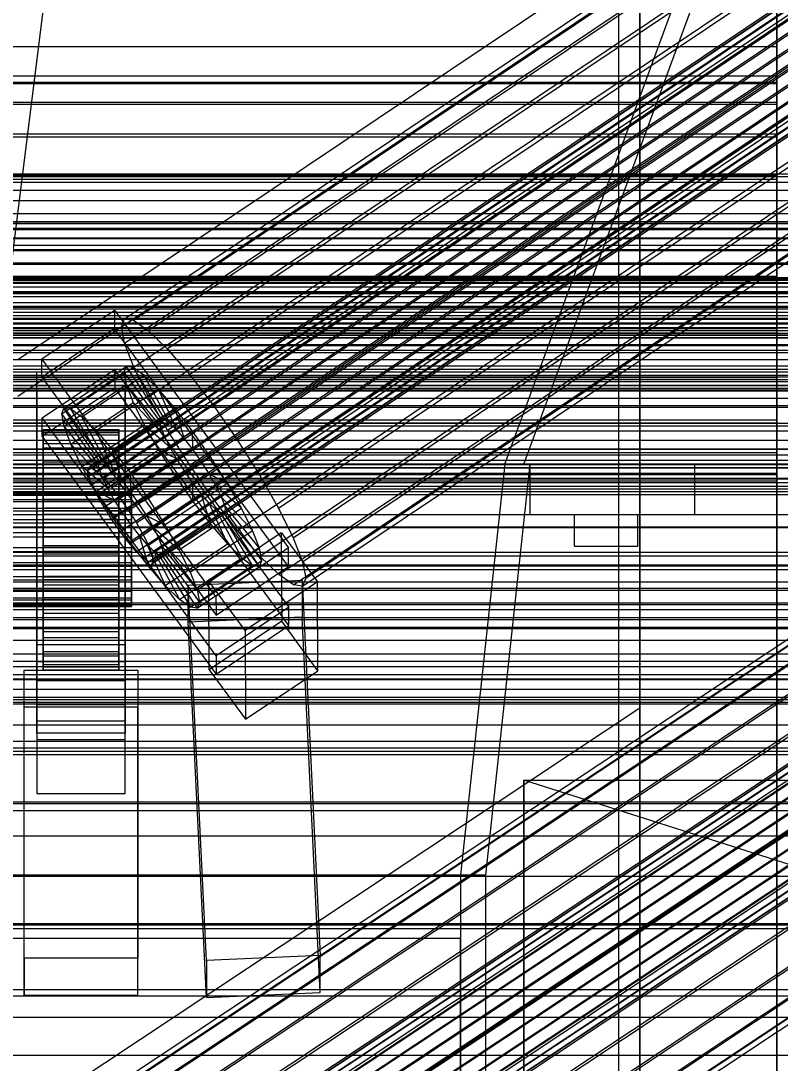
# Model space of a CAD drawing. Header units: millimetres. Extents: x -191664 to 191490, y -197311 to 10263.
# Drawn here: x 130.5 to 250.5, y -29794.8 to -29629.9 of the extents above; entities that cross this region are included whole.
import ezdxf

# ---------------------------------------------------------------- set-up
doc = ezdxf.new("R2010")
doc.units = ezdxf.units.MM
for name, color, linetype, lineweight in [('COTAS_USUARIO', 1, 'Continuous', 0), ('frontal_briquetadora', 7, 'Continuous', 0), ('frontal_C01', 7, 'Continuous', 0), ('frontal_C02', 7, 'Continuous', 0), ('frontal_C03', 7, 'Continuous', 0), ('frontal_dos-mix', 7, 'Continuous', 0), ('frontal_mezcladora', 7, 'Continuous', 0), ('frontal_secador', 7, 'Continuous', 0)]:
    doc.layers.add(name, color=color, linetype=linetype, lineweight=lineweight)
doc.dimstyles.new('PLANTA_100', dxfattribs={"dimtxt": 250, "dimasz": 150, "dimexe": 150, "dimexo": 80, "dimgap": 100, "dimtad": 1, "dimtih": 1, "dimtoh": 1, "dimdec": 1, "dimdsep": 46, "dimcen": 0.09, "dimclrd": 1, "dimclre": 1, "dimclrt": 1, "dimadec": 0, "dimazin": 0, "dimtfac": 1, "dimtdec": 4, "dimtofl": 0, "dimtmove": 0, "dimatfit": 3, "dimfxl": 1, "dimtolj": 1, "dimtzin": 0, "dimarcsym": 0})

# ---------------------------------------------------------------- blocks, each defined once
blk = doc.blocks.new('*D107')
at = {"layer": 'COTAS_USUARIO', "color": 1, "lineweight": -2, "transparency": 16777216}
for p, q in [((100, -29700), (1370, -29700)), ((1220, -29850), (1220, -30125)), ((100, -30275), (1370, -30275))]:
    blk.add_line(p, q, dxfattribs=at)
at = {"layer": 'COTAS_USUARIO', "color": 1, "transparency": 16777216}
for points in [[(1195, -29850), (1245, -29850), (1220, -29700)], [(1195, -30125), (1245, -30125), (1220, -30275)]]:
    blk.add_solid(points, dxfattribs=at)
at = {"layer": 'Defpoints', "color": 0, "transparency": 16777216}
for p in [(20, -29700), (20, -30275), (1220, -30275)]:
    blk.add_point(p, dxfattribs=at)
blk = doc.blocks.new('*D115')
at = {"layer": 'COTAS_USUARIO', "color": 1, "lineweight": -2, "transparency": 16777216}
for p, q in [((100, -29700), (1370, -29700)), ((1220, -29850), (1220, -30125)), ((100, -30275), (1370, -30275))]:
    blk.add_line(p, q, dxfattribs=at)
at = {"layer": 'COTAS_USUARIO', "color": 1, "transparency": 16777216}
for points in [[(1195, -29850), (1245, -29850), (1220, -29700)], [(1195, -30125), (1245, -30125), (1220, -30275)]]:
    blk.add_solid(points, dxfattribs=at)
at = {"layer": 'Defpoints', "color": 0, "transparency": 16777216}
for p in [(20, -29700), (20, -30275), (1220, -30275)]:
    blk.add_point(p, dxfattribs=at)
blk = doc.blocks.new('*D116')
at = {"layer": 'COTAS_USUARIO', "color": 1, "lineweight": -2, "transparency": 16777216}
for p, q in [((1200, -29000), (1200, -28850)), ((80, -29150), (1350, -29150)), ((80, -29430), (1350, -29430)), ((1200, -29580), (1200, -29730))]:
    blk.add_line(p, q, dxfattribs=at)
at = {"layer": 'COTAS_USUARIO', "color": 1, "transparency": 16777216}
for points in [[(1175, -29000), (1225, -29000), (1200, -29150)], [(1175, -29580), (1225, -29580), (1200, -29430)]]:
    blk.add_solid(points, dxfattribs=at)
at = {"layer": 'Defpoints', "color": 0, "transparency": 16777216}
for p in [(0, -29150), (0, -29430), (1200, -29430)]:
    blk.add_point(p, dxfattribs=at)
blk = doc.blocks.new('*D117')
at = {"layer": 'COTAS_USUARIO', "color": 1, "lineweight": -2, "transparency": 16777216}
for p, q in [((1200, -29280), (1200, -29130)), ((80, -29430), (1350, -29430)), ((80, -29710), (1350, -29710)), ((1200, -29860), (1200, -30010))]:
    blk.add_line(p, q, dxfattribs=at)
at = {"layer": 'COTAS_USUARIO', "color": 1, "transparency": 16777216}
for points in [[(1175, -29280), (1225, -29280), (1200, -29430)], [(1175, -29860), (1225, -29860), (1200, -29710)]]:
    blk.add_solid(points, dxfattribs=at)
at = {"layer": 'Defpoints', "color": 0, "transparency": 16777216}
for p in [(0, -29430), (0, -29710), (1200, -29710)]:
    blk.add_point(p, dxfattribs=at)
blk = doc.blocks.new('*D118')
at = {"layer": 'COTAS_USUARIO', "color": 1, "lineweight": -2, "transparency": 16777216}
for p, q in [((1200, -29560), (1200, -29410)), ((80, -29710), (1350, -29710)), ((80, -29990), (1350, -29990)), ((1200, -30140), (1200, -30290))]:
    blk.add_line(p, q, dxfattribs=at)
at = {"layer": 'COTAS_USUARIO', "color": 1, "transparency": 16777216}
for points in [[(1175, -29560), (1225, -29560), (1200, -29710)], [(1175, -30140), (1225, -30140), (1200, -29990)]]:
    blk.add_solid(points, dxfattribs=at)
at = {"layer": 'Defpoints', "color": 0, "transparency": 16777216}
for p in [(0, -29710), (0, -29990), (1200, -29990)]:
    blk.add_point(p, dxfattribs=at)
blk = doc.blocks.new('*D119')
at = {"layer": 'COTAS_USUARIO', "color": 1, "lineweight": -2, "transparency": 16777216}
for p, q in [((1200, -29840), (1200, -29690)), ((80, -29990), (1350, -29990)), ((80, -30270), (1350, -30270)), ((1200, -30420), (1200, -30570))]:
    blk.add_line(p, q, dxfattribs=at)
at = {"layer": 'COTAS_USUARIO', "color": 1, "transparency": 16777216}
for points in [[(1175, -29840), (1225, -29840), (1200, -29990)], [(1175, -30420), (1225, -30420), (1200, -30270)]]:
    blk.add_solid(points, dxfattribs=at)
at = {"layer": 'Defpoints', "color": 0, "transparency": 16777216}
for p in [(0, -29990), (0, -30270), (1200, -30270)]:
    blk.add_point(p, dxfattribs=at)

msp = doc.modelspace()

# ---------------------------------------------------------------- linework, layer by layer
at = {"layer": 'frontal_briquetadora', "color": 253, "true_color": 0xa8b8bb}
for p, q in [((207, -29700), (342, -29332.75)), ((210, -29700), (345, -29332.75)), ((-170, -29700), (210, -29700)), ((210, -29700), (207, -29700))]:
    msp.add_line(p, q, dxfattribs=at)
at = {"layer": 'frontal_briquetadora', "color": 8, "true_color": 0x6f7d84}
for p, q in [((-171, -29700), (211, -29700)), ((-167, -29700), (207, -29700)), ((207, -29700), (200, -29765)), ((204, -29765), (211, -29700)), ((207, -29700), (211, -29700)), ((211, -29700), (237, -29700)), ((211, -29708), (211, -29700)), ((237, -29708), (237, -29700)), ((-171, -29708), (211, -29708)), ((211, -29708), (237, -29708)), ((200, -29765), (-160, -29765)), ((204, -29765), (200, -29765)), ((200, -29765), (200, -29920)), ((204, -29920), (204, -29765))]:
    msp.add_line(p, q, dxfattribs=at)
at = {"layer": 'frontal_briquetadora', "color": 9, "true_color": 0xaebbc0}
for p, q in [((218, -29708), (228, -29708)), ((218, -29713), (218, -29708)), ((228, -29713), (228, -29708)), ((218, -29713), (228, -29713))]:
    msp.add_line(p, q, dxfattribs=at)
at = {"layer": 'frontal_briquetadora', "color": 9, "true_color": 0xb9c3c2}
for p, q in [((210, -29820), (210, -29750)), ((210, -29750), (210, -29844.63)), ((210, -29750), (210, -29841.49)), ((210, -29750), (210, -29838.28)), ((210, -29750), (210, -29835.05)), ((210, -29750), (210, -29831.82)), ((210, -29750), (210, -29828.61)), ((210, -29750), (210, -29825.47)), ((210, -29750), (210, -29822.42)), ((210, -29750), (210, -29819.49)), ((210, -29750), (210, -29816.72)), ((210, -29750), (210, -29814.11)), ((210, -29750), (210, -29811.72)), ((210, -29750), (210, -29809.54)), ((210, -29750), (210, -29807.61)), ((210, -29750), (210, -29805.95)), ((210, -29750), (210, -29804.56)), ((210, -29750), (210, -29803.47)), ((210, -29750), (210, -29802.68)), ((210, -29750), (210, -29802.21)), ((210, -29750), (210, -29802.05)), ((430, -29820), (210, -29750)), ((210, -29750), (430, -29750)), ((200, -29775.05), (-160, -29775.05)), ((200, -29775.05), (200, -29778.23)), ((200, -29777.75), (200, -29775.05)), ((200, -29781.33), (200, -29775.7)), ((200, -29775.7), (200, -29775.88)), ((200, -29775.88), (200, -29781.85)), ((200, -29786.06), (200, -29777.75)), ((200, -29778.23), (200, -29786.96)), ((200, -29792.22), (200, -29781.33)), ((200, -29781.85), (200, -29793.03)), ((200, -29799.16), (200, -29786.06)), ((200, -29786.96), (200, -29800.41)), ((200, -29807.3), (200, -29792.22)), ((200, -29793.03), (200, -29808.33))]:
    msp.add_line(p, q, dxfattribs=at)
at = {"layer": 'frontal_C01', "color": 251, "true_color": 0x586d65}
for p, q in [((250, -31735.76), (250, -28680.37)), ((250, -28685.1), (250, -31740.5))]:
    msp.add_line(p, q, dxfattribs=at)
at = {"layer": 'frontal_C01', "color": 139, "true_color": 0x345e4e}
for p, q in [((228.3, -29738.63), (228.3, -29426.45)), ((228.3, -29432.13), (228.3, -29744.32)), ((228.3, -29738.63), (130, -29803.88)), ((228.3, -30050.82), (228.3, -29738.63)), ((228.3, -29738.63), (228.3, -29744.32)), ((130, -29809.56), (228.3, -29744.32)), ((228.3, -29744.32), (228.3, -30056.51))]:
    msp.add_line(p, q, dxfattribs=at)
at = {"layer": 'frontal_C01', "color": 252, "true_color": 0x83939a}
for p, q in [((-311.15, -29654.12), (311.15, -29654.12)), ((-311.15, -29654.56), (311.15, -29654.56)), ((-311.15, -29655.41), (311.15, -29655.41)), ((-311.15, -29656.7), (311.15, -29656.7)), ((-311.15, -29658.33), (311.15, -29658.33)), ((-311.15, -29660.39), (311.15, -29660.39)), ((-311.15, -29662.7), (311.15, -29662.7)), ((-311.15, -29665.38), (311.15, -29665.38)), ((-311.15, -29668.2), (311.15, -29668.2)), ((311.15, -29671.34), (-311.15, -29671.34)), ((-311.15, -29674.48), (311.15, -29674.48)), ((146.87, -29797.27), (331.18, -29674.94)), ((148.32, -29797.28), (332.63, -29674.95)), ((146.38, -29798.71), (330.69, -29676.38)), ((150.63, -29798.73), (334.94, -29676.4)), ((-311.15, -29677.84), (311.15, -29677.84)), ((146.89, -29801.48), (331.2, -29679.15)), ((153.64, -29801.52), (337.95, -29679.19)), ((-311.15, -29681.1), (311.15, -29681.1)), ((148.35, -29805.41), (332.66, -29683.08)), ((157.15, -29805.46), (341.46, -29683.13)), ((-311.15, -29684.46), (311.15, -29684.46)), ((-311.15, -29687.6), (311.15, -29687.6)), ((150.67, -29810.23), (334.98, -29687.9)), ((345.23, -29687.95), (160.92, -29810.28)), ((-311.15, -29690.73), (311.15, -29690.73)), ((-311.15, -29693.55), (311.15, -29693.55)), ((153.69, -29815.6), (338, -29693.27)), ((164.69, -29815.66), (349, -29693.33)), ((-311.15, -29696.24), (311.15, -29696.24)), ((-311.15, -29698.54), (311.15, -29698.54)), ((157.21, -29821.17), (341.52, -29698.84)), ((168.21, -29821.22), (352.52, -29698.89)), ((-311.15, -29700.61), (311.15, -29700.61)), ((-311.15, -29702.23), (311.15, -29702.23)), ((-311.15, -29703.53), (311.15, -29703.53)), ((-311.15, -29704.37), (311.15, -29704.37)), ((-311.15, -29704.82), (311.15, -29704.82)), ((160.98, -29826.55), (345.29, -29704.21)), ((171.23, -29826.6), (355.54, -29704.27)), ((164.75, -29831.37), (349.06, -29709.04)), ((173.55, -29831.41), (357.86, -29709.08)), ((168.26, -29835.31), (352.57, -29712.98)), ((175.02, -29835.34), (359.33, -29713.01)), ((171.28, -29838.1), (355.58, -29715.77)), ((173.58, -29839.55), (357.89, -29717.21)), ((175.03, -29839.55), (359.34, -29717.22)), ((175.52, -29838.12), (359.83, -29715.79))]:
    msp.add_line(p, q, dxfattribs=at)
at = {"layer": 'frontal_C01', "color": 9, "true_color": 0xbac6cb}
for p, q in [((-440, -29670.49), (440, -29670.49)), ((-440, -29670.64), (440, -29670.64)), ((-440, -29670.94), (440, -29670.94)), ((-440, -29671.4), (440, -29671.4)), ((-440, -29671.98), (440, -29671.98)), ((-440, -29672.71), (440, -29672.71)), ((-440, -29673.52), (440, -29673.52)), ((-440, -29674.48), (440, -29674.48)), ((-440, -29675.48), (440, -29675.48)), ((440, -29676.59), (-440, -29676.59)), ((-440, -29677.7), (440, -29677.7)), ((-440, -29678.89), (440, -29678.89)), ((141.04, -29821.22), (354.84, -29679.31)), ((141.22, -29820.71), (355.02, -29678.81)), ((141.73, -29820.71), (355.53, -29678.81)), ((142.55, -29821.23), (356.35, -29679.32)), ((-440, -29680.04), (440, -29680.04)), ((141.22, -29822.2), (355.02, -29680.3)), ((143.62, -29822.21), (357.42, -29680.31)), ((-440, -29681.24), (440, -29681.24)), ((-440, -29682.35), (440, -29682.35)), ((141.74, -29823.59), (355.54, -29681.69)), ((144.86, -29823.61), (358.66, -29681.71)), ((-440, -29683.46), (440, -29683.46)), ((142.56, -29825.3), (356.36, -29683.4)), ((360, -29683.41), (146.2, -29825.32)), ((-440, -29684.46), (440, -29684.46)), ((-440, -29685.41), (440, -29685.41)), ((143.64, -29827.2), (357.43, -29685.3)), ((147.53, -29827.22), (361.33, -29685.32)), ((-440, -29686.23), (440, -29686.23)), ((-440, -29686.96), (440, -29686.96)), ((-440, -29687.53), (440, -29687.53)), ((144.88, -29829.18), (358.68, -29687.27)), ((148.78, -29829.2), (362.58, -29687.29)), ((-440, -29687.99), (440, -29687.99)), ((-440, -29688.29), (440, -29688.29)), ((-440, -29688.45), (440, -29688.45)), ((146.22, -29831.08), (360.02, -29689.18)), ((149.85, -29831.1), (363.65, -29689.2)), ((147.55, -29832.79), (361.35, -29690.89)), ((150.67, -29832.81), (364.47, -29690.9)), ((148.8, -29834.19), (362.6, -29692.28)), ((151.19, -29834.2), (364.99, -29692.29)), ((149.86, -29835.17), (363.66, -29693.27)), ((150.68, -29835.69), (364.48, -29693.78)), ((151.2, -29835.69), (364.99, -29693.79)), ((151.37, -29835.18), (365.17, -29693.28))]:
    msp.add_line(p, q, dxfattribs=at)
at = {"layer": 'frontal_C02', "color": 251, "true_color": 0x586d65}
for p, q in [((250, -31767.54), (250, -28976.99)), ((250, -28981.77), (250, -31772.31))]:
    msp.add_line(p, q, dxfattribs=at)
at = {"layer": 'frontal_C02', "color": 252, "true_color": 0x83939a}
for p, q in [((146.87, -29677.05), (331.18, -29553.56)), ((148.32, -29677.24), (332.63, -29553.76)), ((146.38, -29678.29), (330.69, -29554.81)), ((150.63, -29678.87), (334.94, -29555.38)), ((146.89, -29680.89), (331.2, -29557.41)), ((153.64, -29681.81), (337.95, -29558.32)), ((148.35, -29684.67), (332.66, -29561.18)), ((157.15, -29685.86), (341.46, -29562.38)), ((150.67, -29689.37), (334.98, -29565.88)), ((345.23, -29567.28), (160.92, -29690.76)), ((153.69, -29694.67), (338, -29571.18)), ((164.69, -29696.16), (349, -29572.68)), ((157.21, -29700.21), (341.52, -29576.72)), ((168.21, -29701.7), (352.52, -29578.22)), ((160.98, -29705.61), (345.29, -29582.12)), ((171.23, -29707), (355.54, -29583.52)), ((164.75, -29710.5), (349.06, -29587.02)), ((173.55, -29711.7), (357.86, -29588.22)), ((168.26, -29714.56), (352.57, -29591.08)), ((175.02, -29715.48), (359.33, -29591.99)), ((171.28, -29717.5), (355.58, -29594.02)), ((175.52, -29718.08), (359.83, -29594.59)), ((173.58, -29719.12), (357.89, -29595.64)), ((175.03, -29719.32), (359.34, -29595.84)), ((146.38, -29678.29), (146.87, -29677.05)), ((146.87, -29677.05), (148.32, -29677.24)), ((148.32, -29677.24), (150.63, -29678.87)), ((146.89, -29680.89), (146.38, -29678.29)), ((150.63, -29678.87), (153.64, -29681.81)), ((148.35, -29684.67), (146.89, -29680.89)), ((153.64, -29681.81), (157.15, -29685.86)), ((150.67, -29689.37), (148.35, -29684.67)), ((157.15, -29685.86), (160.92, -29690.76)), ((153.69, -29694.67), (150.67, -29689.37)), ((160.92, -29690.76), (164.69, -29696.16)), ((157.21, -29700.21), (153.69, -29694.67)), ((164.69, -29696.16), (168.21, -29701.7)), ((160.98, -29705.61), (157.21, -29700.21)), ((168.21, -29701.7), (171.23, -29707)), ((164.75, -29710.5), (160.98, -29705.61)), ((171.23, -29707), (173.55, -29711.7)), ((168.26, -29714.56), (164.75, -29710.5)), ((173.55, -29711.7), (175.02, -29715.48)), ((171.28, -29717.5), (168.26, -29714.56)), ((175.02, -29715.48), (175.52, -29718.08)), ((173.58, -29719.12), (171.28, -29717.5)), ((175.52, -29718.08), (175.03, -29719.32)), ((175.03, -29719.32), (173.58, -29719.12))]:
    msp.add_line(p, q, dxfattribs=at)
at = {"layer": 'frontal_C02', "color": 9, "true_color": 0xbac6cb}
for p, q in [((141.22, -29700.57), (355.02, -29557.33)), ((141.73, -29700.64), (355.53, -29557.4)), ((141.04, -29701.01), (354.84, -29557.77)), ((141.22, -29701.94), (355.02, -29558.69)), ((142.55, -29701.22), (356.35, -29557.98)), ((143.62, -29702.26), (357.42, -29559.02)), ((141.74, -29703.27), (355.54, -29560.03)), ((144.86, -29703.7), (358.66, -29560.46)), ((142.56, -29704.94), (356.36, -29561.7)), ((360, -29562.19), (146.2, -29705.43)), ((143.64, -29706.82), (357.43, -29563.58)), ((144.88, -29708.78), (358.68, -29565.54)), ((147.53, -29707.35), (361.33, -29564.11)), ((148.78, -29709.31), (362.58, -29566.07)), ((146.22, -29710.69), (360.02, -29567.45)), ((149.85, -29711.19), (363.65, -29567.95)), ((147.55, -29712.43), (361.35, -29569.19)), ((150.67, -29712.85), (364.47, -29569.61)), ((148.8, -29713.87), (362.6, -29570.62)), ((149.86, -29714.91), (363.66, -29571.67)), ((150.68, -29715.48), (364.48, -29572.24)), ((151.19, -29714.19), (364.99, -29570.95)), ((151.37, -29715.11), (365.17, -29571.87)), ((151.2, -29715.55), (364.99, -29572.31)), ((141.04, -29701.01), (141.22, -29700.57)), ((141.22, -29700.57), (141.73, -29700.64)), ((141.73, -29700.64), (142.55, -29701.22)), ((141.22, -29701.94), (141.04, -29701.01)), ((141.74, -29703.27), (141.22, -29701.94)), ((142.55, -29701.22), (143.62, -29702.26)), ((143.62, -29702.26), (144.86, -29703.7)), ((142.56, -29704.94), (141.74, -29703.27)), ((144.86, -29703.7), (146.2, -29705.43)), ((-148, -29704.55), (148, -29704.55)), ((-148, -29704.77), (148, -29704.77)), ((-148, -29704.94), (148, -29704.94)), ((-148, -29705.6), (148, -29705.6)), ((143.64, -29706.82), (142.56, -29704.94)), ((146.2, -29705.43), (147.53, -29707.35)), ((148, -29704.77), (148, -29704.55)), ((148, -29704.55), (148, -29704.94)), ((148, -29705.6), (148, -29704.77)), ((148, -29704.94), (148, -29705.91)), ((148, -29706.96), (148, -29705.6)), ((-148, -29705.91), (148, -29705.91)), ((-148, -29706.96), (148, -29706.96)), ((-148, -29707.4), (148, -29707.4)), ((144.88, -29708.78), (143.64, -29706.82)), ((147.53, -29707.35), (148.78, -29709.31)), ((148, -29705.91), (148, -29707.4)), ((148, -29708.77), (148, -29706.96)), ((148, -29707.4), (148, -29709.32)), ((-148, -29708.77), (148, -29708.77)), ((146.22, -29710.69), (144.88, -29708.78)), ((148, -29710.91), (148, -29708.77)), ((-148, -29709.32), (148, -29709.32)), ((147.55, -29712.43), (146.22, -29710.69)), ((148, -29709.32), (148, -29711.52)), ((148.78, -29709.31), (149.85, -29711.19)), ((148, -29710.91), (-148, -29710.91)), ((-148, -29711.52), (148, -29711.52)), ((148, -29713.23), (148, -29710.91)), ((148, -29711.52), (148, -29713.86)), ((149.85, -29711.19), (150.67, -29712.85)), ((-148, -29713.23), (148, -29713.23)), ((-148, -29713.86), (148, -29713.86)), ((148.8, -29713.87), (147.55, -29712.43)), ((148, -29715.57), (148, -29713.23)), ((148, -29713.86), (148, -29716.17)), ((149.86, -29714.91), (148.8, -29713.87)), ((150.67, -29712.85), (151.19, -29714.19)), ((-148, -29715.57), (148, -29715.57)), ((148, -29717.77), (148, -29715.57)), ((150.68, -29715.48), (149.86, -29714.91)), ((151.2, -29715.55), (150.68, -29715.48)), ((151.19, -29714.19), (151.37, -29715.11)), ((151.37, -29715.11), (151.2, -29715.55)), ((-148, -29716.17), (148, -29716.17)), ((148, -29716.17), (148, -29718.31)), ((-148, -29717.77), (148, -29717.77)), ((-148, -29718.31), (148, -29718.31)), ((148, -29719.68), (148, -29717.77)), ((148, -29718.31), (148, -29720.12)), ((-148, -29719.68), (148, -29719.68)), ((-148, -29720.12), (148, -29720.12)), ((148, -29721.18), (148, -29719.68)), ((148, -29720.12), (148, -29721.49)), ((-148, -29721.18), (148, -29721.18)), ((-148, -29721.49), (148, -29721.49)), ((-148, -29722.15), (148, -29722.15)), ((148, -29722.15), (148, -29721.18)), ((148, -29721.49), (148, -29722.31)), ((148, -29722.54), (148, -29722.15)), ((-148, -29722.31), (148, -29722.31)), ((-148, -29722.54), (148, -29722.54)), ((148, -29722.31), (148, -29722.54))]:
    msp.add_line(p, q, dxfattribs=at)
at = {"layer": 'frontal_C02', "color": 139, "true_color": 0x345e4e}
for p, q in [((228.3, -29617.65), (130, -29683.51)), ((228.3, -29902.47), (228.3, -29617.65)), ((130, -29689.25), (228.3, -29623.39)), ((228.3, -29623.39), (228.3, -29908.22))]:
    msp.add_line(p, q, dxfattribs=at)
at = {"layer": 'frontal_C02', "color": 139, "true_color": 0x354b57}
for p, q in [((133.81, -29683.36), (145.28, -29675.68)), ((145.28, -29675.68), (145.29, -29678.6)), ((145.28, -29675.68), (172.81, -29713.27)), ((145.29, -29678.6), (133.82, -29686.29)), ((172.82, -29716.2), (145.29, -29678.6)), ((133.82, -29686.29), (133.81, -29683.36)), ((161.34, -29720.96), (133.81, -29683.36)), ((133, -29688.33), (133, -29685.41)), ((133, -29685.41), (147, -29685.41)), ((133, -29731.31), (133, -29685.41)), ((133.85, -29692.72), (145.32, -29685.03)), ((145.32, -29685.03), (145.33, -29687.95)), ((145.32, -29685.03), (172.85, -29722.63)), ((147, -29685.41), (147, -29688.33)), ((147, -29685.41), (147, -29731.31)), ((133.82, -29686.29), (161.35, -29723.88)), ((147, -29688.33), (133, -29688.33)), ((133, -29688.33), (133, -29734.24)), ((145.33, -29687.95), (133.86, -29695.64)), ((172.86, -29725.55), (145.33, -29687.95)), ((147, -29734.24), (147, -29688.33)), ((133.86, -29695.64), (133.85, -29692.72)), ((161.38, -29730.31), (133.85, -29692.72)), ((133, -29697.69), (133, -29694.76)), ((133, -29694.76), (147, -29694.76)), ((133, -29740.67), (133, -29694.76)), ((133.86, -29695.64), (161.39, -29733.23)), ((147, -29694.76), (147, -29697.69)), ((147, -29694.76), (147, -29740.67)), ((147, -29697.69), (133, -29697.69)), ((133, -29697.69), (133, -29743.59)), ((147, -29743.59), (147, -29697.69)), ((160.19, -29718.51), (171.66, -29710.83)), ((171.66, -29710.83), (171.72, -29724.86)), ((171.66, -29710.83), (177.39, -29718.66)), ((172.81, -29713.27), (161.34, -29720.96)), ((172.82, -29716.2), (172.81, -29713.27)), ((161.35, -29723.88), (172.82, -29716.2)), ((156.96, -29719.16), (174.94, -29718.37)), ((160.25, -29732.54), (160.19, -29718.51)), ((165.93, -29726.34), (160.19, -29718.51)), ((177.39, -29718.66), (165.93, -29726.34)), ((174.94, -29718.37), (174.94, -29724.21)), ((174.94, -29718.37), (177.81, -29777.74)), ((177.45, -29732.69), (177.39, -29718.66)), ((156.96, -29725.01), (156.96, -29719.16)), ((159.83, -29778.54), (156.96, -29719.16)), ((161.34, -29720.96), (161.35, -29723.88)), ((172.85, -29722.63), (161.38, -29730.31)), ((172.86, -29725.55), (172.85, -29722.63)), ((174.94, -29724.21), (156.96, -29725.01)), ((159.83, -29784.38), (156.96, -29725.01)), ((171.72, -29724.86), (160.25, -29732.54)), ((161.39, -29733.23), (172.86, -29725.55)), ((177.45, -29732.69), (171.72, -29724.86)), ((177.81, -29783.59), (174.94, -29724.21)), ((165.93, -29726.34), (165.98, -29740.37)), ((133, -29742.55), (133, -29728.52)), ((133, -29728.52), (147, -29728.52)), ((133, -29738.09), (133, -29728.52)), ((147, -29728.52), (147, -29742.55)), ((147, -29728.52), (147, -29738.09)), ((161.38, -29730.31), (161.39, -29733.23)), ((147, -29731.31), (133, -29731.31)), ((133, -29731.31), (133, -29734.24)), ((147, -29734.24), (147, -29731.31)), ((131, -29738.46), (131, -29732.62)), ((131, -29732.62), (149, -29732.62)), ((131, -29778.14), (131, -29732.62)), ((149, -29732.62), (149, -29738.46)), ((149, -29732.62), (149, -29778.14)), ((160.25, -29732.54), (165.98, -29740.37)), ((165.98, -29740.37), (177.45, -29732.69)), ((133, -29734.24), (147, -29734.24)), ((149, -29738.46), (131, -29738.46)), ((131, -29783.98), (131, -29738.46)), ((147, -29738.09), (133, -29738.09)), ((133, -29738.09), (133, -29752.12)), ((147, -29752.12), (147, -29738.09)), ((149, -29783.98), (149, -29738.46)), ((147, -29740.67), (133, -29740.67)), ((133, -29740.67), (133, -29743.59)), ((147, -29743.59), (147, -29740.67)), ((147, -29742.55), (133, -29742.55)), ((133, -29742.55), (133, -29752.12)), ((133, -29743.59), (147, -29743.59)), ((147, -29752.12), (147, -29742.55)), ((133, -29752.12), (147, -29752.12)), ((-425, -29772.68), (425, -29772.68)), ((149, -29778.14), (131, -29778.14)), ((131, -29778.14), (131, -29783.98)), ((149, -29783.98), (149, -29778.14)), ((177.81, -29777.74), (159.83, -29778.54)), ((177.81, -29783.59), (177.81, -29777.74)), ((159.83, -29778.54), (159.83, -29784.38)), ((425, -29784.16), (-425, -29784.16)), ((131, -29783.98), (149, -29783.98)), ((159.83, -29784.38), (177.81, -29783.59)), ((425, -29787.53), (-425, -29787.53))]:
    msp.add_line(p, q, dxfattribs=at)
at = {"layer": 'frontal_C02', "color": 155, "true_color": 0x617580}
for p, q in [((136.95, -29692.08), (146.78, -29685.5)), ((137.31, -29691.15), (147.14, -29684.57)), ((138.4, -29691.3), (148.23, -29684.72)), ((140.12, -29692.52), (149.95, -29685.93)), ((147.14, -29684.57), (146.78, -29685.5)), ((146.78, -29685.5), (152.51, -29693.33)), ((146.78, -29685.5), (147.15, -29687.44)), ((148.23, -29684.72), (147.14, -29684.57)), ((147.14, -29684.57), (152.69, -29692.89)), ((149.95, -29685.93), (148.23, -29684.72)), ((148.23, -29684.72), (153.2, -29692.96)), ((152.21, -29688.13), (149.95, -29685.93)), ((149.95, -29685.93), (154.02, -29693.54)), ((137.32, -29694.03), (147.15, -29687.44)), ((147.15, -29687.44), (152.69, -29694.25)), ((147.15, -29687.44), (148.25, -29690.27)), ((142.38, -29694.72), (152.21, -29688.13)), ((154.83, -29691.16), (152.21, -29688.13)), ((152.21, -29688.13), (155.08, -29694.58)), ((138.42, -29696.85), (148.25, -29690.27)), ((148.25, -29690.27), (153.21, -29695.59)), ((148.25, -29690.27), (149.99, -29693.78)), ((136.95, -29692.08), (137.31, -29691.15)), ((142.68, -29699.92), (136.95, -29692.08)), ((137.32, -29694.03), (136.95, -29692.08)), ((142.86, -29699.48), (137.31, -29691.15)), ((137.31, -29691.15), (138.4, -29691.3)), ((143.37, -29699.55), (138.4, -29691.3)), ((138.4, -29691.3), (140.12, -29692.52)), ((144.19, -29700.12), (140.12, -29692.52)), ((140.12, -29692.52), (142.38, -29694.72)), ((145, -29697.75), (154.83, -29691.16)), ((157.65, -29694.83), (154.83, -29691.16)), ((154.83, -29691.16), (156.33, -29696.01)), ((142.86, -29700.84), (137.32, -29694.03)), ((138.42, -29696.85), (137.32, -29694.03)), ((140.16, -29700.37), (149.99, -29693.78)), ((152.51, -29693.33), (142.68, -29699.92)), ((152.69, -29692.89), (142.86, -29699.48)), ((153.2, -29692.96), (143.37, -29699.55)), ((154.02, -29693.54), (144.19, -29700.12)), ((149.99, -29693.78), (154.03, -29697.26)), ((149.99, -29693.78), (152.25, -29697.75)), ((152.51, -29693.33), (152.69, -29692.89)), ((152.69, -29694.25), (152.51, -29693.33)), ((152.69, -29692.89), (153.2, -29692.96)), ((153.2, -29692.96), (154.02, -29693.54)), ((154.02, -29693.54), (155.08, -29694.58)), ((134, -29704.55), (134, -29694.55)), ((134, -29694.55), (134, -29695.03)), ((134, -29694.55), (146, -29694.55)), ((134, -29695.37), (134, -29694.55)), ((134, -29704.77), (134, -29695.03)), ((134, -29695.03), (134, -29696.77)), ((134, -29695.03), (146, -29695.03)), ((134, -29704.94), (134, -29695.37)), ((134, -29695.37), (146, -29695.37)), ((134, -29697.43), (134, -29695.37)), ((145.26, -29701.16), (142.38, -29694.72)), ((142.38, -29694.72), (145, -29697.75)), ((152.69, -29694.25), (142.86, -29700.84)), ((153.21, -29695.59), (143.38, -29702.18)), ((155.08, -29694.58), (145.26, -29701.16)), ((146, -29695.03), (146, -29694.55)), ((146, -29694.55), (146, -29704.55)), ((146, -29694.55), (146, -29695.37)), ((146, -29696.77), (146, -29695.03)), ((146, -29695.03), (146, -29704.77)), ((146, -29695.37), (146, -29704.94)), ((146, -29695.37), (146, -29697.43)), ((157.65, -29694.83), (147.82, -29701.41)), ((153.21, -29695.59), (152.69, -29694.25)), ((154.03, -29697.26), (153.21, -29695.59)), ((155.08, -29694.58), (156.33, -29696.01)), ((157.66, -29697.75), (157.65, -29694.83)), ((160.47, -29698.87), (157.65, -29694.83)), ((134, -29705.6), (134, -29696.77)), ((134, -29696.77), (134, -29699.65)), ((134, -29696.77), (146, -29696.77)), ((134, -29705.91), (134, -29697.43)), ((134, -29697.43), (146, -29697.43)), ((134, -29700.58), (134, -29697.43)), ((143.38, -29702.18), (138.42, -29696.85)), ((140.16, -29700.37), (138.42, -29696.85)), ((154.03, -29697.26), (144.2, -29703.84)), ((146, -29699.65), (146, -29696.77)), ((146, -29696.77), (146, -29705.6)), ((146, -29697.43), (146, -29705.91)), ((146, -29697.43), (146, -29700.58)), ((156.33, -29696.01), (146.5, -29702.6)), ((155.1, -29699.13), (154.03, -29697.26)), ((156.33, -29696.01), (157.66, -29697.75)), ((142.42, -29704.33), (152.25, -29697.75)), ((146.5, -29702.6), (145, -29697.75)), ((145, -29697.75), (147.82, -29701.41)), ((155.1, -29699.13), (145.27, -29705.72)), ((147.83, -29704.33), (157.66, -29697.75)), ((150.64, -29705.45), (160.47, -29698.87)), ((152.25, -29697.75), (155.1, -29699.13)), ((152.25, -29697.75), (154.88, -29701.89)), ((156.35, -29701.1), (155.1, -29699.13)), ((157.66, -29697.75), (159, -29699.66)), ((160.47, -29698.87), (159, -29699.66)), ((163.1, -29703.01), (160.47, -29698.87)), ((134, -29706.96), (134, -29699.65)), ((134, -29699.65), (134, -29703.48)), ((134, -29699.65), (146, -29699.65)), ((134, -29707.4), (134, -29700.58)), ((134, -29700.58), (146, -29700.58)), ((134, -29704.62), (134, -29700.58)), ((144.2, -29703.84), (140.16, -29700.37)), ((142.42, -29704.33), (140.16, -29700.37)), ((142.86, -29699.48), (142.68, -29699.92)), ((142.68, -29699.92), (142.86, -29700.84)), ((143.37, -29699.55), (142.86, -29699.48)), ((144.19, -29700.12), (143.37, -29699.55)), ((145.26, -29701.16), (144.19, -29700.12)), ((146, -29703.48), (146, -29699.65)), ((146, -29699.65), (146, -29706.96)), ((146, -29700.58), (146, -29707.4)), ((146, -29700.58), (146, -29704.62)), ((159, -29699.66), (149.17, -29706.25)), ((159, -29699.66), (160.25, -29701.63)), ((142.86, -29700.84), (143.38, -29702.18)), ((143.38, -29702.18), (144.2, -29703.84)), ((145.05, -29708.48), (154.88, -29701.89)), ((146.5, -29702.6), (145.26, -29701.16)), ((156.35, -29701.1), (146.52, -29707.68)), ((147.82, -29701.41), (147.83, -29704.33)), ((147.82, -29701.41), (150.64, -29705.45)), ((160.25, -29701.63), (150.42, -29708.21)), ((154.88, -29701.89), (156.35, -29701.1)), ((154.88, -29701.89), (157.7, -29705.93)), ((157.69, -29703.01), (156.35, -29701.1)), ((163.1, -29703.01), (160.25, -29701.63)), ((160.25, -29701.63), (161.32, -29703.5)), ((134, -29708.77), (134, -29703.48)), ((134, -29703.48), (134, -29707.99)), ((134, -29703.48), (146, -29703.48)), ((144.2, -29703.84), (145.27, -29705.72)), ((146, -29707.99), (146, -29703.48)), ((146, -29703.48), (146, -29708.77)), ((147.83, -29704.33), (146.5, -29702.6)), ((157.69, -29703.01), (147.86, -29709.6)), ((161.32, -29703.5), (151.49, -29710.09)), ((153.27, -29709.6), (163.1, -29703.01)), ((157.7, -29705.93), (157.69, -29703.01)), ((159.02, -29704.74), (157.69, -29703.01)), ((165.37, -29706.98), (161.32, -29703.5)), ((161.32, -29703.5), (162.14, -29705.17)), ((165.37, -29706.98), (163.1, -29703.01)), ((134, -29704.77), (134, -29704.55)), ((146, -29704.55), (134, -29704.55)), ((134, -29704.55), (134, -29704.94)), ((134, -29709.32), (134, -29704.62)), ((134, -29704.62), (146, -29704.62)), ((134, -29709.27), (134, -29704.62)), ((134, -29705.6), (134, -29704.77)), ((146, -29704.77), (134, -29704.77)), ((146, -29704.94), (134, -29704.94)), ((134, -29704.94), (134, -29705.91)), ((134, -29706.96), (134, -29705.6)), ((146, -29705.6), (134, -29705.6)), ((145.27, -29705.72), (142.42, -29704.33)), ((145.05, -29708.48), (142.42, -29704.33)), ((145.27, -29705.72), (146.52, -29707.68)), ((146, -29704.55), (146, -29704.77)), ((146, -29704.94), (146, -29704.55)), ((146, -29704.62), (146, -29709.32)), ((146, -29704.62), (146, -29709.27)), ((146, -29704.77), (146, -29705.6)), ((146, -29705.91), (146, -29704.94)), ((146, -29705.6), (146, -29706.96)), ((149.17, -29706.25), (147.83, -29704.33)), ((149.17, -29706.25), (150.64, -29705.45)), ((159.02, -29704.74), (149.19, -29711.33)), ((150.64, -29705.45), (153.27, -29709.6)), ((162.14, -29705.17), (152.31, -29711.75)), ((160.52, -29709.59), (159.02, -29704.74)), ((160.27, -29706.18), (159.02, -29704.74)), ((167.1, -29710.49), (162.14, -29705.17)), ((162.14, -29705.17), (162.66, -29706.51)), ((146, -29705.91), (134, -29705.91)), ((134, -29705.91), (134, -29707.4)), ((134, -29708.77), (134, -29706.96)), ((146, -29706.96), (134, -29706.96)), ((146, -29707.4), (134, -29707.4)), ((134, -29707.4), (134, -29709.32)), ((146, -29707.4), (146, -29705.91)), ((146, -29706.96), (146, -29708.77)), ((146, -29709.32), (146, -29707.4)), ((147.87, -29712.52), (157.7, -29705.93)), ((150.42, -29708.21), (149.17, -29706.25)), ((160.27, -29706.18), (150.44, -29712.77)), ((161.33, -29707.22), (151.5, -29713.81)), ((162.66, -29706.51), (152.83, -29713.09)), ((155.54, -29713.56), (165.37, -29706.98)), ((157.7, -29705.93), (160.52, -29709.59)), ((163.14, -29712.63), (160.27, -29706.18)), ((161.33, -29707.22), (160.27, -29706.18)), ((165.4, -29714.83), (161.33, -29707.22)), ((162.15, -29707.8), (161.33, -29707.22)), ((168.2, -29713.32), (162.66, -29706.51)), ((162.66, -29706.51), (162.84, -29707.43)), ((167.1, -29710.49), (165.37, -29706.98)), ((134, -29707.99), (134, -29710.91)), ((146, -29707.99), (134, -29707.99)), ((134, -29707.99), (134, -29712.88)), ((134, -29710.91), (134, -29708.77)), ((146, -29708.77), (134, -29708.77)), ((146.52, -29707.68), (145.05, -29708.48)), ((147.87, -29712.52), (145.05, -29708.48)), ((146, -29710.91), (146, -29707.99)), ((146, -29712.88), (146, -29707.99)), ((146, -29708.77), (146, -29710.91)), ((146.52, -29707.68), (147.86, -29709.6)), ((151.49, -29710.09), (150.42, -29708.21)), ((150.42, -29708.21), (153.27, -29709.6)), ((162.15, -29707.8), (152.32, -29714.38)), ((162.66, -29707.87), (152.83, -29714.45)), ((162.84, -29707.43), (153.01, -29714.01)), ((167.12, -29716.04), (162.15, -29707.8)), ((162.66, -29707.87), (162.15, -29707.8)), ((162.84, -29707.43), (162.66, -29707.87)), ((168.21, -29716.19), (162.66, -29707.87)), ((168.57, -29715.26), (162.84, -29707.43)), ((134, -29711.52), (134, -29709.27)), ((134, -29709.27), (146, -29709.27)), ((134, -29714.2), (134, -29709.27)), ((146, -29709.32), (134, -29709.32)), ((134, -29709.32), (134, -29711.52)), ((146, -29709.27), (146, -29711.52)), ((146, -29709.27), (146, -29714.2)), ((146, -29711.52), (146, -29709.32)), ((147.86, -29709.6), (147.87, -29712.52)), ((147.86, -29709.6), (149.19, -29711.33)), ((150.69, -29716.18), (160.52, -29709.59)), ((152.31, -29711.75), (151.49, -29710.09)), ((151.49, -29710.09), (155.54, -29713.56)), ((153.27, -29709.6), (155.54, -29713.56)), ((157.27, -29717.08), (167.1, -29710.49)), ((160.52, -29709.59), (163.14, -29712.63)), ((168.2, -29713.32), (167.1, -29710.49)), ((134, -29710.91), (146, -29710.91)), ((134, -29713.23), (134, -29710.91)), ((146, -29711.52), (134, -29711.52)), ((134, -29711.52), (134, -29713.86)), ((146, -29710.91), (146, -29713.23)), ((146, -29713.86), (146, -29711.52)), ((149.19, -29711.33), (150.69, -29716.18)), ((149.19, -29711.33), (150.44, -29712.77)), ((152.83, -29713.09), (152.31, -29711.75)), ((152.31, -29711.75), (157.27, -29717.08)), ((134, -29713.23), (134, -29712.88)), ((134, -29712.88), (134, -29717.82)), ((134, -29712.88), (146, -29712.88)), ((134, -29715.57), (134, -29713.23)), ((146, -29713.23), (134, -29713.23)), ((134, -29713.86), (134, -29714.2)), ((146, -29713.86), (134, -29713.86)), ((134, -29713.86), (134, -29716.17)), ((146, -29717.82), (146, -29712.88)), ((146, -29712.88), (146, -29713.23)), ((146, -29713.23), (146, -29715.57)), ((146, -29714.2), (146, -29713.86)), ((146, -29716.17), (146, -29713.86)), ((150.69, -29716.18), (147.87, -29712.52)), ((150.44, -29712.77), (153.31, -29719.21)), ((150.44, -29712.77), (151.5, -29713.81)), ((151.5, -29713.81), (155.57, -29721.41)), ((151.5, -29713.81), (152.32, -29714.38)), ((153.01, -29714.01), (152.83, -29713.09)), ((152.83, -29713.09), (158.37, -29719.9)), ((152.83, -29714.45), (153.01, -29714.01)), ((153.01, -29714.01), (158.74, -29721.85)), ((153.31, -29719.21), (163.14, -29712.63)), ((155.54, -29713.56), (157.27, -29717.08)), ((158.37, -29719.9), (168.2, -29713.32)), ((163.14, -29712.63), (165.4, -29714.83)), ((168.57, -29715.26), (168.2, -29713.32)), ((134, -29714.2), (146, -29714.2)), ((134, -29719.1), (134, -29714.2)), ((134, -29717.77), (134, -29715.57)), ((134, -29715.57), (134, -29717.82)), ((146, -29715.57), (134, -29715.57)), ((146, -29714.2), (146, -29719.1)), ((146, -29717.82), (146, -29715.57)), ((146, -29715.57), (146, -29717.77)), ((152.32, -29714.38), (157.29, -29722.63)), ((152.32, -29714.38), (152.83, -29714.45)), ((152.83, -29714.45), (158.38, -29722.78)), ((155.57, -29721.41), (165.4, -29714.83)), ((158.74, -29721.85), (168.57, -29715.26)), ((165.4, -29714.83), (167.12, -29716.04)), ((168.21, -29716.19), (168.57, -29715.26)), ((134, -29716.17), (134, -29719.1)), ((146, -29716.17), (134, -29716.17)), ((134, -29716.17), (134, -29718.31)), ((146, -29719.1), (146, -29716.17)), ((146, -29718.31), (146, -29716.17)), ((153.31, -29719.21), (150.69, -29716.18)), ((157.27, -29717.08), (158.37, -29719.9)), ((157.29, -29722.63), (167.12, -29716.04)), ((158.38, -29722.78), (168.21, -29716.19)), ((167.12, -29716.04), (168.21, -29716.19)), ((134, -29719.68), (134, -29717.77)), ((134, -29717.77), (134, -29722.47)), ((146, -29717.77), (134, -29717.77)), ((134, -29717.82), (134, -29722.47)), ((134, -29717.82), (146, -29717.82)), ((134, -29718.31), (134, -29723.61)), ((146, -29718.31), (134, -29718.31)), ((134, -29718.31), (134, -29720.12)), ((146, -29722.47), (146, -29717.77)), ((146, -29717.77), (146, -29719.68)), ((146, -29722.47), (146, -29717.82)), ((146, -29723.61), (146, -29718.31)), ((146, -29720.12), (146, -29718.31)), ((134, -29719.1), (146, -29719.1)), ((134, -29723.61), (134, -29719.1)), ((134, -29721.18), (134, -29719.68)), ((134, -29719.68), (134, -29726.5)), ((146, -29719.68), (134, -29719.68)), ((134, -29720.12), (134, -29727.44)), ((146, -29720.12), (134, -29720.12)), ((134, -29720.12), (134, -29721.49)), ((146, -29719.1), (146, -29723.61)), ((146, -29726.5), (146, -29719.68)), ((146, -29719.68), (146, -29721.18)), ((146, -29727.44), (146, -29720.12)), ((146, -29721.49), (146, -29720.12)), ((155.57, -29721.41), (153.31, -29719.21)), ((158.37, -29719.9), (158.74, -29721.85)), ((134, -29722.15), (134, -29721.18)), ((134, -29721.18), (134, -29729.66)), ((146, -29721.18), (134, -29721.18)), ((134, -29721.49), (134, -29730.32)), ((146, -29721.49), (134, -29721.49)), ((134, -29721.49), (134, -29722.31)), ((134, -29722.54), (134, -29722.15)), ((134, -29722.15), (134, -29731.71)), ((146, -29722.15), (134, -29722.15)), ((146, -29729.66), (146, -29721.18)), ((146, -29721.18), (146, -29722.15)), ((146, -29730.32), (146, -29721.49)), ((146, -29722.31), (146, -29721.49)), ((146, -29731.71), (146, -29722.15)), ((146, -29722.15), (146, -29722.54)), ((157.29, -29722.63), (155.57, -29721.41)), ((158.74, -29721.85), (158.38, -29722.78)), ((134, -29722.31), (134, -29732.06)), ((146, -29722.31), (134, -29722.31)), ((134, -29722.31), (134, -29722.54)), ((134, -29722.47), (134, -29726.5)), ((134, -29722.47), (146, -29722.47)), ((134, -29722.54), (134, -29732.53)), ((146, -29722.54), (134, -29722.54)), ((134, -29723.61), (146, -29723.61)), ((134, -29727.44), (134, -29723.61)), ((146, -29732.06), (146, -29722.31)), ((146, -29722.54), (146, -29722.31)), ((146, -29726.5), (146, -29722.47)), ((146, -29732.53), (146, -29722.54)), ((146, -29723.61), (146, -29727.44)), ((158.38, -29722.78), (157.29, -29722.63)), ((134, -29726.5), (134, -29729.66)), ((134, -29726.5), (146, -29726.5)), ((146, -29729.66), (146, -29726.5)), ((134, -29727.44), (146, -29727.44)), ((134, -29730.32), (134, -29727.44)), ((146, -29727.44), (146, -29730.32)), ((134, -29729.66), (134, -29731.71)), ((134, -29729.66), (146, -29729.66)), ((134, -29730.32), (146, -29730.32)), ((134, -29732.06), (134, -29730.32)), ((146, -29731.71), (146, -29729.66)), ((146, -29730.32), (146, -29732.06)), ((134, -29731.71), (134, -29732.53)), ((134, -29731.71), (146, -29731.71)), ((134, -29732.06), (146, -29732.06)), ((134, -29732.53), (134, -29732.06)), ((146, -29732.53), (146, -29731.71)), ((146, -29732.06), (146, -29732.53)), ((134, -29732.53), (146, -29732.53))]:
    msp.add_line(p, q, dxfattribs=at)
at = {"layer": 'frontal_C03', "color": 251, "true_color": 0x586d65}
for p, q in [((250, -31246.31), (250, -28596.31)), ((250, -28601.12), (250, -31251.12))]:
    msp.add_line(p, q, dxfattribs=at)
at = {"layer": 'frontal_C03', "color": 139, "true_color": 0x345e4e}
for p, q in [((250, -29634.04), (250, -29370.12)), ((250, -29375.9), (250, -29639.82)), ((250, -29634.04), (0, -29634.04)), ((250, -29897.97), (250, -29634.04)), ((250, -29634.04), (250, -29639.82)), ((0, -29639.82), (250, -29639.82)), ((250, -29639.82), (250, -29903.75))]:
    msp.add_line(p, q, dxfattribs=at)
at = {"layer": 'frontal_C03', "color": 252, "true_color": 0x83939a}
for p, q in [((-250, -29638.64), (250, -29638.64)), ((-250, -29639.64), (250, -29639.64)), ((-250, -29639.82), (250, -29639.82)), ((250, -29639.64), (250, -29638.64)), ((250, -29638.64), (250, -29639.82)), ((250, -29642.76), (250, -29639.64)), ((250, -29639.82), (250, -29643.1)), ((-250, -29642.76), (250, -29642.76)), ((-250, -29643.1), (250, -29643.1)), ((250, -29647.77), (250, -29642.76)), ((250, -29643.1), (250, -29648.26)), ((-250, -29647.77), (250, -29647.77)), ((250, -29654.34), (250, -29647.77)), ((-250, -29648.26), (250, -29648.26)), ((250, -29648.26), (250, -29654.94)), ((-250, -29654.34), (250, -29654.34)), ((250, -29662.02), (250, -29654.34)), ((-250, -29654.94), (250, -29654.94)), ((250, -29654.94), (250, -29662.69)), ((250, -29662.02), (-250, -29662.02)), ((-250, -29662.69), (250, -29662.69)), ((250, -29670.29), (250, -29662.02)), ((250, -29662.69), (250, -29670.99)), ((-250, -29670.29), (250, -29670.29)), ((-250, -29670.99), (250, -29670.99)), ((250, -29678.59), (250, -29670.29)), ((250, -29670.99), (250, -29679.26)), ((-250, -29678.59), (250, -29678.59)), ((-250, -29679.26), (250, -29679.26)), ((250, -29686.34), (250, -29678.59)), ((250, -29679.26), (250, -29686.94)), ((-250, -29686.34), (250, -29686.34)), ((-250, -29686.94), (250, -29686.94)), ((250, -29693.02), (250, -29686.34)), ((250, -29686.94), (250, -29693.51)), ((-250, -29693.02), (250, -29693.02)), ((-250, -29693.51), (250, -29693.51)), ((250, -29698.18), (250, -29693.02)), ((250, -29693.51), (250, -29698.53)), ((-250, -29698.18), (250, -29698.18)), ((-250, -29698.53), (250, -29698.53)), ((250, -29701.46), (250, -29698.18)), ((250, -29698.53), (250, -29701.64)), ((-250, -29701.46), (250, -29701.46)), ((-250, -29701.64), (250, -29701.64)), ((250, -29702.64), (250, -29701.46)), ((250, -29701.64), (250, -29702.64)), ((-250, -29702.64), (250, -29702.64))]:
    msp.add_line(p, q, dxfattribs=at)
at = {"layer": 'frontal_C03', "color": 9, "true_color": 0xbac6cb}
for p, q in [((-268, -29661.64), (268, -29661.64)), ((-268, -29661.92), (268, -29661.92)), ((-268, -29661.97), (268, -29661.97)), ((-268, -29662.8), (268, -29662.8)), ((-268, -29662.9), (268, -29662.9)), ((-268, -29664.21), (268, -29664.21)), ((-268, -29664.35), (268, -29664.35)), ((-268, -29666.06), (268, -29666.06)), ((-268, -29666.23), (268, -29666.23)), ((268, -29668.22), (-268, -29668.22)), ((-268, -29668.41), (268, -29668.41)), ((-268, -29670.54), (268, -29670.54)), ((-268, -29670.74), (268, -29670.74)), ((-268, -29672.88), (268, -29672.88)), ((-268, -29673.06), (268, -29673.06)), ((-268, -29675.06), (268, -29675.06)), ((-268, -29675.22), (268, -29675.22)), ((-268, -29676.93), (268, -29676.93)), ((-268, -29677.07), (268, -29677.07)), ((-268, -29678.39), (268, -29678.39)), ((-268, -29678.48), (268, -29678.48)), ((-268, -29679.31), (268, -29679.31)), ((-268, -29679.36), (268, -29679.36)), ((-268, -29679.64), (268, -29679.64))]:
    msp.add_line(p, q, dxfattribs=at)
at = {"layer": 'frontal_C03', "color": 139, "true_color": 0x354b57}
for p, q in [((-450, -29719.66), (450, -29719.66)), ((450, -29731.21), (-450, -29731.21)), ((450, -29733.34), (-450, -29733.34)), ((-450, -29744.89), (450, -29744.89))]:
    msp.add_line(p, q, dxfattribs=at)
at = {"layer": 'frontal_dos-mix', "color": 139, "true_color": 0x344b58}
msp.add_line((225, -31980), (225, -29282.5), dxfattribs=at)
at = {"layer": 'frontal_dos-mix', "color": 8, "true_color": 0x71848d}
for p in [(150, -29500), (375, -29700)]:
    msp.add_line(p, (125, -29700), dxfattribs=at)
at = {"layer": 'frontal_mezcladora', "color": 253, "true_color": 0xa5a6aa}
for p, q in [((-300, -29680), (300, -29680)), ((-625, -29730), (625, -29730))]:
    msp.add_line(p, q, dxfattribs=at)
at = {"layer": 'frontal_mezcladora', "color": 9, "true_color": 0xc6c9c8}
for p, q in [((-650, -29700), (650, -29700)), ((-650, -29730), (650, -29730))]:
    msp.add_line(p, q, dxfattribs=at)
at = {"layer": 'frontal_secador', "color": 254, "true_color": 0xd2d7cc}
for p, q in [((-1250, -29676), (1250, -29676)), ((1250, -29716), (-1250, -29716))]:
    msp.add_line(p, q, dxfattribs=at)
at = {"layer": 'frontal_secador', "color": 253, "true_color": 0xa8b3b5}
for p, q in [((-1250, -29682), (1250, -29682)), ((1250, -29686), (-1250, -29686)), ((1250, -29704), (-1250, -29704)), ((-1250, -29708), (1250, -29708)), ((1250, -29720), (-1250, -29720)), ((-1250, -29726), (1250, -29726))]:
    msp.add_line(p, q, dxfattribs=at)
at = {"layer": 'frontal_secador', "color": 9, "true_color": 0xc7cdbf}
for p, q in [((-1250, -29685), (1250, -29685)), ((-1250, -29686.66), (1250, -29686.66)), ((1250, -29689.66), (-1250, -29689.66)), ((-1250, -29691), (1250, -29691)), ((1250, -29694), (-1250, -29694)), ((-1250, -29694.73), (1250, -29694.73)), ((-1250, -29697.59), (1250, -29697.59)), ((1250, -29697.73), (-1250, -29697.73)), ((-1250, -29699.39), (1250, -29699.39)), ((-1250, -29700), (1250, -29700)), ((1250, -29700.59), (-1250, -29700.59)), ((1250, -29702.39), (-1250, -29702.39)), ((1250, -29703), (-1250, -29703))]:
    msp.add_line(p, q, dxfattribs=at)
at = {"layer": 'frontal_secador', "color": 253, "true_color": 0xa4b0b5}
for p, q in [((1250, -29714), (-1250, -29714)), ((1250, -29714.55), (-1250, -29714.55)), ((1250, -29716.14), (-1250, -29716.14)), ((1250, -29716.71), (-1250, -29716.71)), ((1250, -29718.69), (-1250, -29718.69)), ((1320, -29722), (-1320, -29722)), ((1250, -29722), (-1250, -29722)), ((1320, -29722.27), (-1320, -29722.27)), ((1320, -29723.07), (-1320, -29723.07)), ((1320, -29724.34), (-1320, -29724.34)), ((1250, -29724.65), (-1250, -29724.65)), ((1320, -29726), (-1320, -29726)), ((1250, -29725.86), (-1250, -29725.86)), ((1320, -29727.93), (-1320, -29727.93)), ((-1320, -29730), (1320, -29730)), ((-1250, -29730), (1250, -29730)), ((1320, -29732.07), (-1320, -29732.07)), ((1320, -29734), (-1320, -29734)), ((1250, -29734.14), (-1250, -29734.14)), ((1320, -29735.66), (-1320, -29735.66)), ((1320, -29736.93), (-1320, -29736.93)), ((1320, -29737.73), (-1320, -29737.73)), ((1320, -29738), (-1320, -29738)), ((1250, -29737.29), (-1250, -29737.29)), ((1250, -29738), (-1250, -29738)), ((1250, -29741.31), (-1250, -29741.31)), ((1250, -29743.86), (-1250, -29743.86)), ((1250, -29745.45), (-1250, -29745.45)), ((1250, -29746), (-1250, -29746)), ((1360, -29753.5), (-1360, -29753.5)), ((1360, -29754.86), (-1360, -29754.86)), ((1250, -29753.75), (-1250, -29753.75)), ((1360, -29758.86), (-1360, -29758.86)), ((1360, -29765.22), (-1360, -29765.22)), ((1250, -29772.92), (-1250, -29772.92)), ((1360, -29773.5), (-1360, -29773.5)), ((1360, -29783.15), (-1360, -29783.15)), ((-1360, -29793.5), (1360, -29793.5)), ((-1250, -29793.5), (1250, -29793.5))]:
    msp.add_line(p, q, dxfattribs=at)

# ---------------------------------------------------------------- dimensions: what is measured, and where the dimension line sits
at = {"layer": 'COTAS_USUARIO'}
for p1, p2, picture, middle in [((0, -29150), (0, -29430), '*D116', (1200, -29290)), ((0, -29430), (0, -29710), '*D117', (1200, -29570)), ((0, -29710), (0, -29990), '*D118', (1200, -29850)), ((0, -29990), (0, -30270), '*D119', (1200, -30130)), ((20, -29700), (20, -30275), '*D107', (1220, -29987.5)), ((20, -29700), (20, -30275), '*D115', (1220, -29987.5))]:
    dim = msp.add_aligned_dim(p1=p1, p2=p2, distance=1200, dimstyle='PLANTA_100', dxfattribs=at)
    dim.commit()
    dim.dimension.update_dxf_attribs({"geometry": picture, "text_midpoint": middle})

doc.saveas('drawing.dxf')
